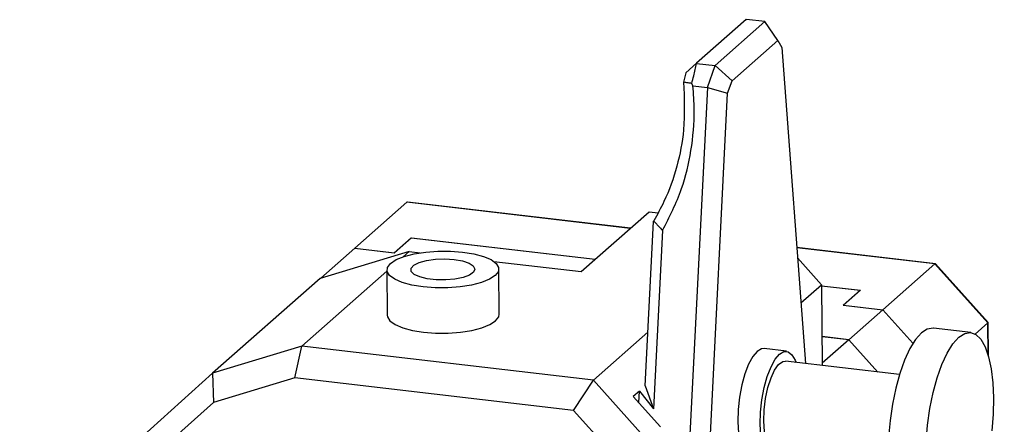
# Model space of a CAD drawing. Header units: millimetres. Extents: x 0 to 279, y 0 to 216.
# Drawn here: x 66.99 to 97.44, y 176.28 to 188.98 of the extents above; entities that cross this region are included whole.
import ezdxf

# ---------------------------------------------------------------- set-up
doc = ezdxf.new("R2010")
doc.units = ezdxf.units.MM

msp = doc.modelspace()

# ---------------------------------------------------------------- linework, layer by layer
at = {"color": 7, "linetype": 'Continuous', "lineweight": 25}
for p, q in [((89.699, 188.978), (88.149, 187.61)), ((88.733, 187.538), (90.292, 188.914)), ((89.699, 188.978), (89.716, 188.981)), ((90.292, 188.914), (89.716, 188.981)), ((90.691, 188.322), (90.292, 188.914)), ((89.261, 187.062), (90.691, 188.322)), ((90.691, 188.322), (90.814, 188.108)), ((90.814, 188.108), (91.557, 178.219)), ((88.149, 187.61), (87.819, 187.313)), ((88.152, 187.606), (88.149, 187.61)), ((88.152, 187.606), (88.733, 187.538)), ((87.819, 187.313), (87.747, 187.017)), ((88.493, 186.858), (88.733, 187.538)), ((89.261, 187.062), (88.733, 187.538)), ((88.041, 186.91), (88.005, 186.979)), ((89.125, 186.676), (89.261, 187.062)), ((88.493, 186.858), (87.839, 173.91)), ((88.041, 186.91), (88.493, 186.858)), ((88.484, 173.972), (89.125, 186.676)), ((88.493, 186.858), (89.125, 186.676)), ((77.47, 181.831), (79.095, 183.263)), ((86.088, 182.455), (79.117, 183.27)), ((84.548, 181.096), (86.669, 182.967)), ((86.669, 182.967), (86.949, 182.934)), ((86.546, 177.518), (86.806, 182.661)), ((87.091, 182.38), (86.809, 176.808)), ((78.705, 181.686), (79.235, 182.154)), ((78.708, 181.684), (79.238, 182.152)), ((79.235, 182.154), (84.985, 181.482)), ((79.235, 182.149), (79.235, 182.154)), ((79.238, 182.152), (84.983, 181.48)), ((76.408, 180.894), (77.469, 181.829)), ((77.469, 181.829), (77.47, 181.831)), ((77.469, 181.829), (78.708, 181.684)), ((77.47, 181.831), (78.705, 181.686)), ((95.619, 181.34), (91.284, 181.847)), ((79.169, 181.725), (76.385, 180.884)), ((78.705, 181.684), (78.705, 181.686)), ((78.981, 181.559), (79.169, 181.725)), ((79.169, 181.725), (79.514, 181.685)), ((91.309, 181.527), (92.062, 180.686)), ((81.814, 181.416), (84.548, 181.096)), ((81.986, 179.762), (81.973, 181.178)), ((95.604, 181.333), (93.98, 179.9)), ((97.256, 179.489), (95.604, 181.333)), ((97.264, 179.506), (95.623, 181.339)), ((76.385, 180.884), (73.026, 177.922)), ((75.81, 178.763), (78.474, 181.112)), ((76.403, 180.889), (76.406, 180.892)), ((76.408, 180.894), (76.406, 180.892)), ((76.41, 180.892), (76.406, 180.892)), ((76.415, 180.893), (76.408, 180.894)), ((78.473, 181.146), (78.486, 179.731)), ((91.415, 180.115), (92.062, 180.686)), ((92.062, 180.686), (92.084, 178.157)), ((92.062, 180.654), (93.275, 180.512)), ((92.062, 180.652), (93.269, 180.511)), ((93.269, 180.511), (92.739, 180.043)), ((93.275, 180.512), (92.745, 180.044)), ((93.269, 180.506), (93.269, 180.511)), ((92.739, 180.043), (93.978, 179.898)), ((92.745, 180.042), (92.745, 180.044)), ((92.745, 180.044), (93.98, 179.9)), ((93.978, 179.898), (92.917, 178.963)), ((93.978, 179.898), (94.915, 178.852)), ((93.98, 179.9), (94.917, 178.854)), ((96.861, 179.141), (97.256, 179.489)), ((97.275, 178.453), (97.266, 179.503)), ((84.93, 177.696), (86.63, 179.196)), ((92.917, 178.963), (92.076, 179.061)), ((92.916, 178.961), (92.076, 179.059)), ((96.723, 179.188), (95.554, 179.324)), ((75.81, 178.763), (73.026, 177.922)), ((75.593, 177.775), (75.81, 178.763)), ((84.93, 177.696), (75.81, 178.763)), ((92.916, 178.961), (92.084, 178.228)), ((93.818, 177.954), (92.916, 178.961)), ((93.821, 177.954), (92.917, 178.963)), ((90.965, 178.603), (90.264, 178.685)), ((94.493, 177.875), (90.929, 178.292)), ((73.026, 177.922), (66.989, 172.488)), ((73.026, 177.922), (73.049, 177.006)), ((75.593, 177.775), (73.049, 177.006)), ((84.311, 176.755), (75.593, 177.775)), ((84.311, 176.755), (84.93, 177.696)), ((86.582, 175.853), (84.93, 177.696)), ((86.546, 177.518), (86.809, 176.808)), ((86.367, 177.36), (86.174, 177.191)), ((86.348, 176.997), (86.367, 177.36)), ((86.367, 177.36), (86.809, 176.808)), ((73.049, 177.006), (67.293, 171.825)), ((86.174, 177.191), (87.024, 176.243)), ((85.576, 175.344), (84.311, 176.755))]:
    msp.add_line(p, q, dxfattribs=at)
at = {"color": 8, "linetype": 'Continuous', "lineweight": 25}
for p, q in [((86.079, 182.447), (79.095, 183.263)), ((95.604, 181.333), (91.285, 181.838)), ((97.265, 178.488), (97.256, 179.489))]:
    msp.add_line(p, q, dxfattribs=at)
at = {"color": 7, "linetype": 'Continuous', "lineweight": 25, "flags": 128}
for points in [[(80.842, 181.708), (81.191, 181.651), (81.491, 181.571), (81.728, 181.469), (81.889, 181.353), (81.967, 181.226), (81.957, 181.097), (81.86, 180.971), (81.682, 180.854), (81.43, 180.753), (81.117, 180.672), (80.76, 180.616), (80.376, 180.587), (79.984, 180.587), (79.605, 180.616), (79.256, 180.673), (78.956, 180.753), (78.719, 180.855), (78.558, 180.971), (78.48, 181.098), (78.49, 181.227), (78.587, 181.353), (78.765, 181.47), (79.017, 181.571), (79.329, 181.652), (79.687, 181.708), (80.071, 181.737), (80.462, 181.737), (80.842, 181.708)], [(80.577, 181.474), (80.837, 181.428), (81.042, 181.358), (81.175, 181.271), (81.223, 181.174), (81.183, 181.076), (81.057, 180.986), (80.857, 180.911), (80.6, 180.859), (80.311, 180.834), (80.013, 180.837), (79.734, 180.87), (79.499, 180.929), (79.328, 181.008), (79.237, 181.101), (79.233, 181.199), (79.317, 181.294), (79.482, 181.378), (79.713, 181.442), (79.989, 181.481), (80.286, 181.492), (80.577, 181.474)], [(78.486, 179.731), (78.493, 179.682), (78.57, 179.556), (78.732, 179.439), (78.968, 179.338), (79.269, 179.257), (79.617, 179.201), (79.997, 179.172), (80.389, 179.172), (80.773, 179.2), (81.13, 179.256), (81.442, 179.337), (81.694, 179.438), (81.873, 179.555), (81.97, 179.681), (81.986, 179.762)], [(95.554, 179.324), (95.544, 179.325), (95.365, 179.296), (95.18, 179.176), (94.996, 178.971), (94.819, 178.686), (94.653, 178.329), (94.504, 177.913), (94.377, 177.448), (94.274, 176.95), (94.2, 176.434), (94.156, 175.915), (94.145, 175.409)], [(95.325, 175.778), (95.369, 176.297), (95.443, 176.814), (95.546, 177.311), (95.673, 177.776), (95.822, 178.192), (95.988, 178.549), (96.165, 178.834), (96.349, 179.04), (96.534, 179.159), (96.714, 179.189), (96.883, 179.128), (97.037, 178.978), (97.171, 178.745), (97.28, 178.434), (97.363, 178.055), (97.415, 177.621), (97.435, 177.143), (97.423, 176.638), (97.38, 176.119)], [(90.264, 178.685), (90.184, 178.678), (90.046, 178.598), (89.909, 178.435), (89.779, 178.198), (89.663, 177.898), (89.568, 177.55), (89.497, 177.171), (89.454, 176.782), (89.442, 176.401)], [(90.143, 176.319), (90.156, 176.7), (90.198, 177.089), (90.269, 177.468), (90.365, 177.816), (90.48, 178.116), (90.61, 178.353), (90.747, 178.516), (90.886, 178.596), (91.017, 178.589), (91.136, 178.496), (91.237, 178.321), (91.263, 178.253)], [(90.254, 176.416), (90.267, 176.768), (90.311, 177.125), (90.383, 177.466), (90.48, 177.77), (90.594, 178.016), (90.718, 178.19), (90.846, 178.281), (90.929, 178.292)], [(89.442, 176.401), (89.461, 176.047), (89.51, 175.738), (89.586, 175.49), (89.686, 175.315), (89.805, 175.222), (89.857, 175.208)], [(90.926, 175.393), (90.914, 175.376), (90.777, 175.213), (90.639, 175.133), (90.507, 175.14), (90.388, 175.233), (90.288, 175.408), (90.211, 175.656), (90.162, 175.965), (90.143, 176.319)], [(90.595, 175.437), (90.5, 175.479), (90.4, 175.609), (90.323, 175.818), (90.273, 176.093), (90.254, 176.416)]]:
    msp.add_lwpolyline(points, dxfattribs=at)
at = {"color": 7, "linetype": 'Continuous', "lineweight": 25}
for centre, major_axis, ratio, start_param, end_param in [((79.154, 183.115), (-0.049, 0.154), 0.406062, 6.101597, 6.459982), ((83.463, 188.548), (-1.655, 7.455), 0.490163, 3.701049, 3.705098), ((95.547, 181.198), (0.074, 0.142), 0.175247, 6.216945, 6.707811), ((97.116, 179.447), (0.149, 0.058), 0.167883, 5.855595, 6.346461)]:
    msp.add_ellipse(centre, major_axis=major_axis, ratio=ratio, start_param=start_param, end_param=end_param, dxfattribs=at)
for points, knots in [([(88.005, 186.979), (88.026, 187.059), (88.078, 187.268), (88.124, 187.478), (88.152, 187.606)], [0, 0, 0, 0, 0.385883, 1, 1, 1, 1]), ([(87.747, 187.017), (87.768, 186.519), (87.805, 185.628), (87.559, 184.371), (87.224, 183.418), (86.925, 182.879), (86.814, 182.679)], [0, 0, 0, 0, 0.325009, 0.581238, 0.844908, 1, 1, 1, 1]), ([(88.005, 186.979), (87.967, 186.985), (87.904, 186.996), (87.818, 187.009), (87.771, 187.014), (87.747, 187.017)], [0, 0, 0, 0, 0.445943, 0.722962, 1, 1, 1, 1]), ([(87.091, 182.38), (87.306, 182.808), (87.704, 183.596), (88.008, 184.888), (88.105, 185.979), (88.058, 186.66), (88.041, 186.91)], [0, 0, 0, 0, 0.310758, 0.572978, 0.842795, 1, 1, 1, 1]), ([(86.814, 182.679), (86.839, 182.653), (86.888, 182.599), (86.98, 182.5), (87.047, 182.427), (87.091, 182.38)], [0, 0, 0, 0, 0.265868, 0.531737, 1, 1, 1, 1])]:
    msp.add_open_spline(points, degree=3, knots=knots, dxfattribs=at)

doc.saveas('drawing.dxf')
